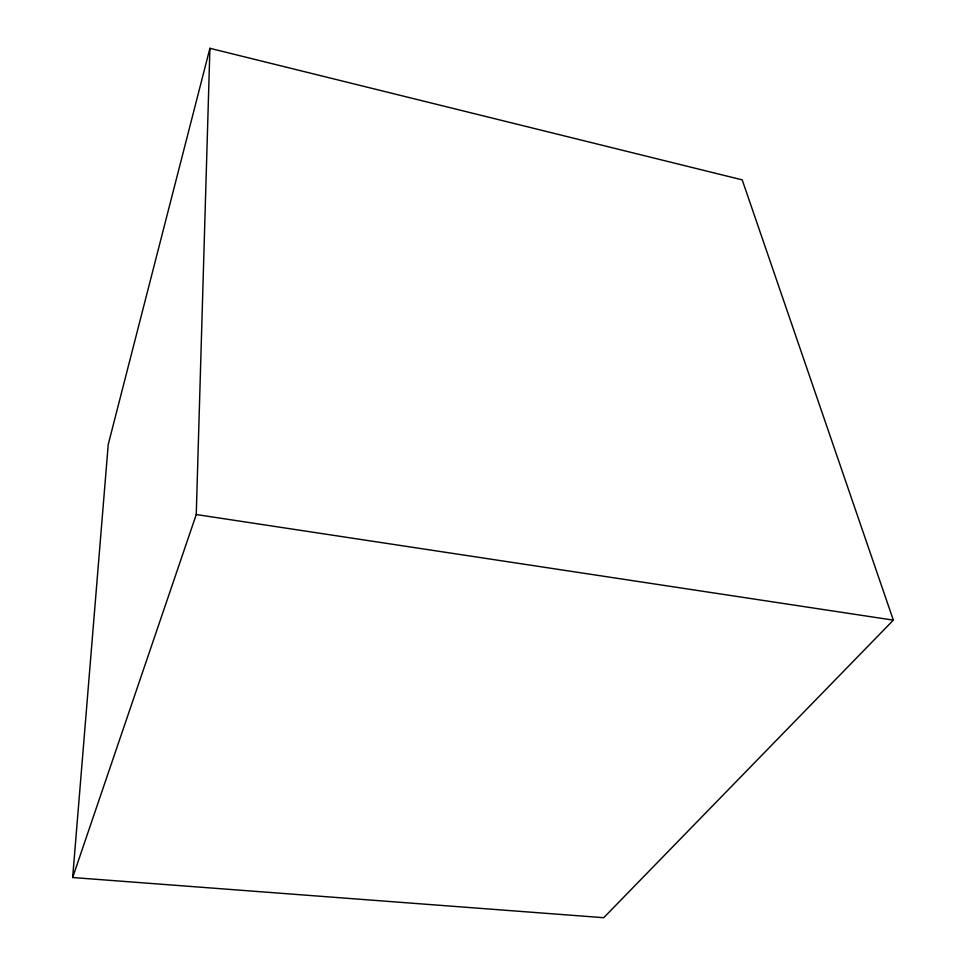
<?xml version="1.0" encoding="UTF-8"?>
<svg xmlns="http://www.w3.org/2000/svg" width="966" height="966" viewBox="0 0 966 966"><rect width="100%" height="100%" fill="white"/><g stroke="black" fill="none" stroke-linecap="round" stroke-linejoin="round"><path stroke-width="1.45" d="M72.655 877.526L196.255 514.54L209.912 48.3L742.202 179.869L893.345 620.148L603.726 917.7L72.655 877.526L108.24 444.481L209.912 48.3M196.255 514.54L893.345 620.148"/></g></svg>
